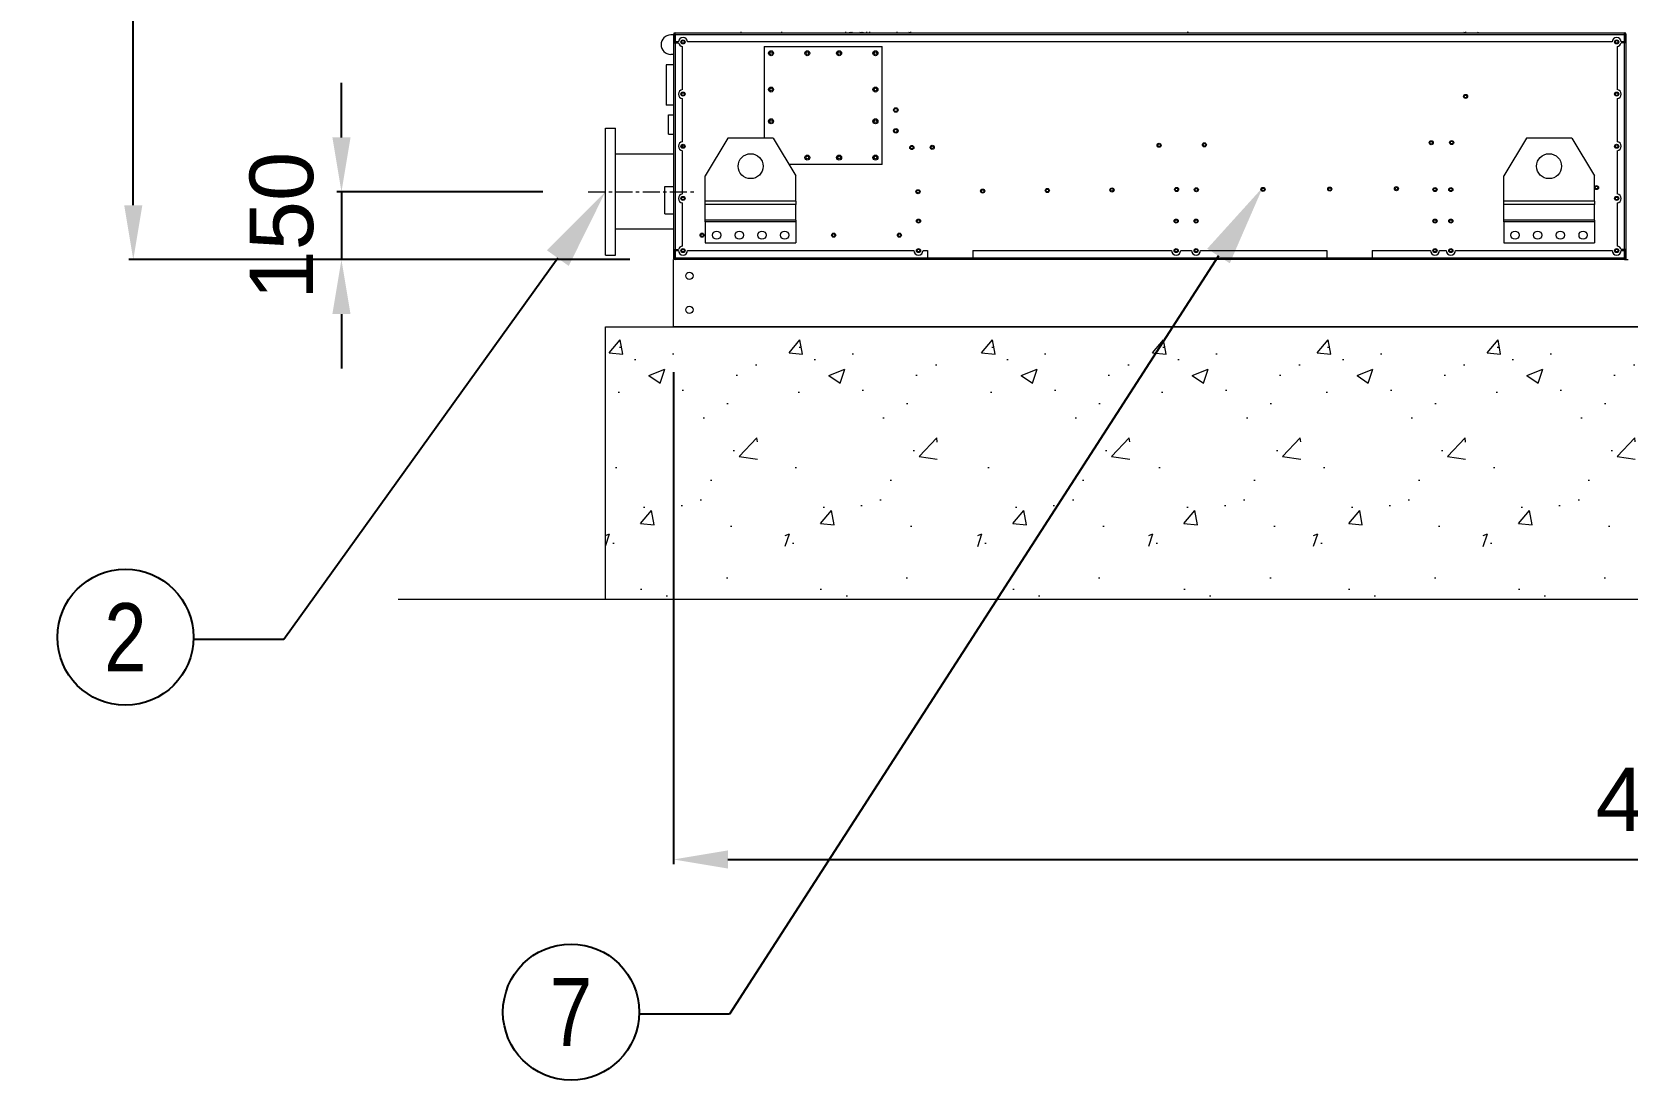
# Model space of a CAD drawing. Header units: millimetres. Extents: x 2142 to 31549, y 1327 to 22122.
# Drawn here: x 11321 to 14837, y 7101 to 9412 of the extents above; entities that cross this region are included whole.
import ezdxf
from ezdxf import colors
from ezdxf.entities.mleader import LeaderData, LeaderLine
from ezdxf.enums import TextEntityAlignment as Align
from ezdxf.math import Vec2, Vec3

# ---------------------------------------------------------------- set-up
doc = ezdxf.new("R2010")
doc.units = ezdxf.units.MM
doc.linetypes.add('CENTER', pattern=[2, 1.25, -0.25, 0.25, -0.25])
for name, color, linetype in [('center', 1, 'CENTER'), ('냉각탑_dim', 1, 'Continuous'), ('냉각탑_text', 3, 'Continuous'), ('냉각탑_기초', 23, 'Continuous')]:
    doc.layers.add(name, color=color, linetype=linetype)
doc.styles.get("Standard").update_dxf_attribs({"font": 'arial.ttf'})
doc.dimstyles.new('1.40', dxfattribs={"dimscale": 20, "dimtxt": 1.5, "dimasz": 1, "dimexe": 0.5, "dimexo": 0.5, "dimgap": 0.5, "dimtad": 1, "dimdec": 0, "dimzin": 0, "dimdsep": 46, "dimtxsty": 'Standard', "dimcen": 0, "dimclrd": 2, "dimclre": 2, "dimclrt": 3, "dimadec": 0, "dimazin": 0, "dimtfac": 1, "dimtdec": 0, "dimtmove": 0, "dimatfit": 0, "dimfxl": 1, "dimtolj": 1, "dimtzin": 0, "dimlwd": -1, "dimlwe": -1, "dimarcsym": 0})

# ---------------------------------------------------------------- blocks, each defined once
blk = doc.blocks.new('*D20')
at = {"color": 2, "transparency": 16777216}
for p, q in [((12734.9, 8661.5), (12734.9, 7577.5)), ((17234.9, 8661.5), (17234.9, 7577.5)), ((12854.9, 7587.5), (17114.9, 7587.5))]:
    blk.add_line(p, q, dxfattribs=at)
for points in [[(12854.9, 7607.5), (12854.9, 7567.5), (12734.9, 7587.5)], [(17114.9, 7607.5), (17114.9, 7567.5), (17234.9, 7587.5)]]:
    blk.add_solid(points, dxfattribs=at)
at = {"layer": 'Defpoints', "color": 0, "transparency": 16777216}
for p in [(12734.9, 8761.5), (17234.9, 8761.5), (17234.9, 7587.5)]:
    blk.add_point(p, dxfattribs=at)
at = {"color": 3, "lineweight": 5, "transparency": 16777216, "insert": (14984.9, 7719), "char_height": 140, "attachment_point": 5}
blk.add_mtext('\\A1;4500', dxfattribs=at)
blk = doc.blocks.new('*D30')
at = {"color": 2, "transparency": 16777216}
for p, q in [((12003, 9179.4), (12003, 9299.4)), ((12447.1, 9059.4), (11993, 9059.4)), ((12003, 9059.4), (12003, 8909.8)), ((12638.4, 8909.8), (11993, 8909.8)), ((12003, 8789.8), (12003, 8669.8))]:
    blk.add_line(p, q, dxfattribs=at)
for points in [[(11983, 9179.4), (12023, 9179.4), (12003, 9059.4)], [(11983, 8789.8), (12023, 8789.8), (12003, 8909.8)]]:
    blk.add_solid(points, dxfattribs=at)
at = {"layer": 'Defpoints', "color": 0, "transparency": 16777216}
for p in [(12547.1, 9059.4), (12003, 8909.8), (12738.4, 8909.8)]:
    blk.add_point(p, dxfattribs=at)
at = {"color": 3, "lineweight": 5, "transparency": 16777216, "insert": (11871.5, 8984.6), "char_height": 140, "attachment_point": 5, "rotation": 90}
blk.add_mtext('\\A1;150', dxfattribs=at)
blk = doc.blocks.new('*D31')
at = {"color": 2, "transparency": 16777216}
for p, q in [((12434, 11702.8), (11534.1, 11702.8)), ((11544.1, 9029.8), (11544.1, 11582.8)), ((12634.9, 8909.8), (11534.1, 8909.8))]:
    blk.add_line(p, q, dxfattribs=at)
for points in [[(11524.1, 11582.8), (11564.1, 11582.8), (11544.1, 11702.8)], [(11524.1, 9029.8), (11564.1, 9029.8), (11544.1, 8909.8)]]:
    blk.add_solid(points, dxfattribs=at)
at = {"layer": 'Defpoints', "color": 0, "transparency": 16777216}
for p in [(11544.1, 11702.8), (12534, 11702.8), (12734.9, 8909.8)]:
    blk.add_point(p, dxfattribs=at)
at = {"color": 3, "lineweight": 5, "transparency": 16777216, "insert": (11412.5, 10306.3), "char_height": 140, "attachment_point": 5, "rotation": 90}
blk.add_mtext('\\A1;2793', dxfattribs=at)
blk = doc.blocks.new('1')
at = {"color": 7, "lineweight": 20, "ltscale": 0.003333}
for p, q in [((12734.9, 9405), (12728.9, 9405)), ((12734.9, 9362.3), (12728.9, 9362.3))]:
    blk.add_line(p, q, dxfattribs=at)
at = {"color": 7, "lineweight": 20, "ltscale": 0.010278}
for p, q in [((12734.9, 9406.3), (12734.9, 9387.8)), ((12736.9, 9387.8), (12736.9, 9406.3)), ((14831.4, 9387.8), (14831.4, 9406.3)), ((14832.9, 9406.3), (14832.9, 9387.8)), ((14834.9, 9387.8), (14834.9, 9406.3)), ((12734.9, 8931.8), (12734.9, 8913.3)), ((12736.9, 8913.3), (12736.9, 8931.8)), ((14831.4, 8913.3), (14831.4, 8931.8)), ((14832.9, 8931.8), (14832.9, 8913.3)), ((14834.9, 8913.3), (14834.9, 8931.8))]:
    blk.add_line(p, q, dxfattribs=at)
at = {"color": 7, "lineweight": 20, "ltscale": 0.001111}
for p, q in [((12736.9, 9406.3), (12734.9, 9406.3)), ((12738.4, 9389.8), (12738.4, 9387.8)), ((12884.4, 9409.8), (12884.4, 9411.8)), ((12973.5, 9409.8), (12973.5, 9411.8)), ((14834.9, 9406.3), (14832.9, 9406.3)), ((12738.4, 8931.8), (12738.4, 8929.8)), ((12734.9, 8913.3), (12736.9, 8913.3)), ((14832.9, 8913.3), (14834.9, 8913.3))]:
    blk.add_line(p, q, dxfattribs=at)
at = {"color": 7, "lineweight": 20, "ltscale": 0.000833333}
for p, q in [((12738.4, 9406.3), (12736.9, 9406.3)), ((14831.4, 9406.3), (14832.9, 9406.3)), ((12738.4, 8913.3), (12736.9, 8913.3)), ((14831.4, 8913.3), (14832.9, 8913.3))]:
    blk.add_line(p, q, dxfattribs=at)
at = {"color": 7, "lineweight": 20}
for p, q in [((12738.4, 9409.8), (14831.4, 9409.8)), ((12738.4, 9406.3), (14831.4, 9406.3)), ((14803.9, 9389.8), (12765.9, 9389.8)), ((14831.4, 8909.8), (12738.4, 8909.8)), ((14831.4, 8909.8), (12738.4, 8909.8))]:
    blk.add_line(p, q, dxfattribs=at)
at = {"color": 7, "lineweight": 20, "ltscale": 0.001944}
for p, q in [((12738.4, 9406.3), (12738.4, 9409.8)), ((14831.4, 9406.3), (14831.4, 9409.8)), ((12734.9, 9387.8), (12738.4, 9387.8)), ((14834.9, 9387.8), (14831.4, 9387.8)), ((12734.9, 8931.8), (12738.4, 8931.8)), ((14834.9, 8931.8), (14831.4, 8931.8)), ((12738.4, 8913.3), (12738.4, 8909.8)), ((14831.4, 8913.3), (14831.4, 8909.8))]:
    blk.add_line(p, q, dxfattribs=at)
at = {"color": 7, "lineweight": 20, "ltscale": 0.009167}
for p, q in [((12738.4, 9406.3), (12738.4, 9389.8)), ((14831.4, 9389.8), (14831.4, 9406.3)), ((12738.4, 8929.8), (12738.4, 8913.3)), ((13294.9, 8929.8), (13294.9, 8913.3)), ((13394.9, 8929.8), (13394.9, 8913.3)), ((14174.9, 8929.8), (14174.9, 8913.3)), ((14274.9, 8929.8), (14274.9, 8913.3)), ((14831.4, 8913.3), (14831.4, 8929.8))]:
    blk.add_line(p, q, dxfattribs=at)
at = {"color": 7, "lineweight": 20, "ltscale": 0.004167}
for p, q in [((12745.9, 9389.8), (12738.4, 9389.8)), ((14831.4, 9389.8), (14823.9, 9389.8)), ((12738.4, 8929.8), (12745.9, 8929.8)), ((14823.9, 8929.8), (14831.4, 8929.8))]:
    blk.add_line(p, q, dxfattribs=at)
at = {"color": 7, "lineweight": 20, "ltscale": 0.001115}
for p, q in [((13228, 9409.8), (13228.2, 9411.8)), ((13254.6, 9409.8), (13254.8, 9411.8)), ((13258.1, 9409.8), (13258.3, 9411.8)), ((13258.1, 9409.8), (13258.3, 9411.8)), ((13868.3, 9411.8), (13868.1, 9409.8)), ((13868.1, 9409.8), (13868.3, 9411.8)), ((14478.1, 9409.8), (14478.3, 9411.8)), ((14481.6, 9409.8), (14481.8, 9411.8)), ((14508.2, 9409.8), (14508.4, 9411.8))]:
    blk.add_line(p, q, dxfattribs=at)
at = {"color": 7, "lineweight": 20, "ltscale": 0.253333}
for p, q in [((12734.9, 9387.8), (12734.9, 8931.8)), ((12738.4, 9387.8), (12738.4, 8931.8)), ((14831.4, 8931.8), (14831.4, 9387.8)), ((14834.9, 8931.8), (14834.9, 9387.8))]:
    blk.add_line(p, q, dxfattribs=at)
at = {"color": 7, "lineweight": 20, "ltscale": 0.004279}
for p, q in [((12738.4, 9387.8), (12746.1, 9387.8)), ((14831.4, 9387.8), (14823.7, 9387.8)), ((12738.4, 8931.8), (12746.1, 8931.8)), ((14831.4, 8931.8), (14823.7, 8931.8))]:
    blk.add_line(p, q, dxfattribs=at)
at = {"color": 7, "lineweight": 20, "ltscale": 0.052833}
for p, q in [((12754.9, 9284.8), (12754.9, 9379.9)), ((14814.9, 9379.9), (14814.9, 9284.8)), ((12754.9, 9169.8), (12754.9, 9264.9)), ((14814.9, 9264.9), (14814.9, 9169.8)), ((12754.9, 9054.8), (12754.9, 9149.9)), ((14814.9, 9149.9), (14814.9, 9054.8)), ((12754.9, 8939.8), (12754.9, 9034.9)), ((14814.9, 9034.9), (14814.9, 8939.8))]:
    blk.add_line(p, q, dxfattribs=at)
at = {"color": 7, "lineweight": 20, "ltscale": 0.144444}
for p, q in [((12934.9, 9379.8), (13194.9, 9379.8)), ((12934.9, 9379.8), (12934.9, 9177.8)), ((13194.9, 9119.8), (13194.9, 9379.8)), ((13194.9, 9119.8), (12989.8, 9119.8))]:
    blk.add_line(p, q, dxfattribs=at)
at = {"color": 7, "lineweight": 20, "ltscale": 0.02475}
for p, q in [((12718.9, 9339.4), (12718.9, 9294.8)), ((12718.9, 9294.8), (12718.9, 9250.3))]:
    blk.add_line(p, q, dxfattribs=at)
at = {"color": 7, "lineweight": 20, "ltscale": 0.008889}
for p, q in [((12734.9, 9339.4), (12718.9, 9339.4)), ((12734.9, 9250.3), (12718.9, 9250.3))]:
    blk.add_line(p, q, dxfattribs=at)
at = {"color": 7, "lineweight": 20, "ltscale": 0.011861}
blk.add_line((12723.7, 9186.5), (12723.7, 9229.2), dxfattribs=at)
at = {"color": 7, "lineweight": 20, "ltscale": 0.006222}
for p, q in [((12723.7, 9229.2), (12734.9, 9229.2)), ((12723.7, 9186.5), (12734.9, 9186.5))]:
    blk.add_line(p, q, dxfattribs=at)
at = {"color": 7, "lineweight": 20, "ltscale": 0.149635}
for p, q in [((12584.9, 8930.1), (12584.9, 9199.4)), ((12606.9, 8930.1), (12606.9, 9199.4))]:
    blk.add_line(p, q, dxfattribs=at)
at = {"color": 7, "lineweight": 20, "ltscale": 0.012222}
for p, q in [((12584.9, 9199.4), (12606.9, 9199.4)), ((12584.9, 8919.4), (12606.9, 8919.4))]:
    blk.add_line(p, q, dxfattribs=at)
at = {"color": 7, "lineweight": 20, "ltscale": 0.053832}
for p, q in [((12854.9, 9177.8), (12804.9, 9094.8)), ((14614.9, 9177.8), (14564.9, 9094.8)), ((14714.9, 9177.8), (14764.9, 9094.8))]:
    blk.add_line(p, q, dxfattribs=at)
at = {"color": 7, "lineweight": 20, "ltscale": 0.044444}
blk.add_line((12954.9, 9177.8), (12854.9, 9177.8), dxfattribs=at)
at = {"color": 7, "lineweight": 20, "ltscale": 0.016214}
blk.add_line((12954.9, 9177.8), (13004.9, 9094.8), dxfattribs=at)
at = {"color": 7, "lineweight": 20, "ltscale": 9.6213e-07}
blk.add_line((13219.9, 9193.8), (13219.9, 9193.8), dxfattribs=at)
at = {"color": 7, "lineweight": 20, "ltscale": 0.055556}
for p, q in [((14714.9, 9177.8), (14614.9, 9177.8)), ((13394.9, 8913.3), (13294.9, 8913.3)), ((14274.9, 8913.3), (14174.9, 8913.3)), ((14274.9, 8913.3), (14174.9, 8913.3))]:
    blk.add_line(p, q, dxfattribs=at)
at = {"color": 7, "lineweight": 20, "ltscale": 0.003143}
blk.add_line((12754.9, 9162.7), (12754.9, 9157), dxfattribs=at)
at = {"color": 7, "lineweight": 20, "ltscale": 0.071111}
for p, q in [((12734.9, 9142), (12606.9, 9142)), ((12734.9, 8976.8), (12606.9, 8976.8))]:
    blk.add_line(p, q, dxfattribs=at)
at = {"color": 7, "lineweight": 20, "ltscale": 0.031187}
for p, q in [((12804.9, 9038.7), (12804.9, 9094.8)), ((13004.9, 9038.7), (13004.9, 9094.8)), ((14564.9, 9038.7), (14564.9, 9094.8)), ((14764.9, 9038.7), (14764.9, 9094.8))]:
    blk.add_line(p, q, dxfattribs=at)
at = {"color": 7, "lineweight": 20, "ltscale": 0.016806}
for p, q in [((12715.7, 9040.9), (12715.7, 9071.1)), ((12715.7, 9010.6), (12715.7, 9040.9))]:
    blk.add_line(p, q, dxfattribs=at)
at = {"color": 7, "lineweight": 20, "ltscale": 0.010667}
for p, q in [((12715.7, 9071.1), (12734.9, 9071.1)), ((12715.7, 9010.6), (12734.9, 9010.6))]:
    blk.add_line(p, q, dxfattribs=at)
at = {"color": 7, "lineweight": 20, "ltscale": 0.003919}
for p, q in [((12804.9, 9031.6), (12804.9, 9038.7)), ((13004.9, 9038.7), (13004.9, 9031.6)), ((14564.9, 9031.6), (14564.9, 9038.7)), ((14764.9, 9038.7), (14764.9, 9031.6))]:
    blk.add_line(p, q, dxfattribs=at)
at = {"color": 7, "lineweight": 20, "ltscale": 0.111111}
for p, q in [((13004.9, 9038.7), (12804.9, 9038.7)), ((14764.9, 9038.7), (14564.9, 9038.7)), ((13004.9, 9031.6), (12804.9, 9031.6)), ((14764.9, 9031.6), (14564.9, 9031.6)), ((13004.9, 8996.5), (12804.9, 8996.5)), ((13004.9, 8992.9), (12804.9, 8992.9)), ((14764.9, 8996.5), (14564.9, 8996.5)), ((14764.9, 8992.9), (14564.9, 8992.9)), ((12804.9, 8946.8), (13004.9, 8946.8)), ((14564.9, 8946.8), (14764.9, 8946.8))]:
    blk.add_line(p, q, dxfattribs=at)
at = {"color": 7, "lineweight": 20, "ltscale": 0.019545}
for p, q in [((12804.9, 8996.5), (12804.9, 9031.6)), ((13004.9, 8996.5), (13004.9, 9031.6)), ((14564.9, 8996.5), (14564.9, 9031.6)), ((14764.9, 8996.5), (14764.9, 9031.6))]:
    blk.add_line(p, q, dxfattribs=at)
at = {"color": 7, "lineweight": 20, "ltscale": 0.001959}
for p, q in [((12804.9, 8992.9), (12804.9, 8996.5)), ((13004.9, 8996.5), (13004.9, 8992.9)), ((14564.9, 8992.9), (14564.9, 8996.5)), ((14764.9, 8996.5), (14764.9, 8992.9))]:
    blk.add_line(p, q, dxfattribs=at)
at = {"color": 7, "lineweight": 20, "ltscale": 0.025612}
for p, q in [((12804.9, 8992.9), (12804.9, 8946.8)), ((13004.9, 8992.9), (13004.9, 8946.8)), ((14564.9, 8992.9), (14564.9, 8946.8)), ((14764.9, 8992.9), (14764.9, 8946.8))]:
    blk.add_line(p, q, dxfattribs=at)
at = {"color": 7, "lineweight": 20, "ltscale": 0.00592}
for p, q in [((12584.9, 8919.4), (12584.9, 8930.1)), ((12606.9, 8919.4), (12606.9, 8930.1))]:
    blk.add_line(p, q, dxfattribs=at)
at = {"color": 0, "lineweight": 20}
for p, q in [((12734.9, 8761.5), (12734.9, 8909.8)), ((12738.4, 8909.8), (12734.9, 8909.8)), ((14831.4, 8909.8), (14839.6, 8909.8)), ((17234.9, 8761.5), (12734.9, 8761.5))]:
    blk.add_line(p, q, dxfattribs=at)
at = {"color": 7, "lineweight": 20, "ltscale": 0.309167}
for p, q in [((13294.9, 8913.3), (12738.4, 8913.3)), ((14831.4, 8913.3), (14274.9, 8913.3))]:
    blk.add_line(p, q, dxfattribs=at)
at = {"color": 7, "lineweight": 20, "ltscale": 0.277222}
blk.add_line((12765.9, 8929.8), (13264.9, 8929.8), dxfattribs=at)
at = {"color": 7, "lineweight": 20, "ltscale": 0.005556}
blk.add_line((13284.9, 8929.8), (13294.9, 8929.8), dxfattribs=at)
at = {"color": 7, "lineweight": 20, "ltscale": 0.243333}
blk.add_line((13394.9, 8929.8), (13832.9, 8929.8), dxfattribs=at)
at = {"color": 7, "lineweight": 20, "ltscale": 0.433333}
blk.add_line((14174.9, 8913.3), (13394.9, 8913.3), dxfattribs=at)
at = {"color": 7, "lineweight": 20, "ltscale": 0.013333}
blk.add_line((13852.9, 8929.8), (13876.9, 8929.8), dxfattribs=at)
at = {"color": 7, "lineweight": 20, "ltscale": 0.154444}
blk.add_line((13896.9, 8929.8), (14174.9, 8929.8), dxfattribs=at)
at = {"color": 7, "lineweight": 20, "ltscale": 0.071389}
blk.add_line((14274.9, 8929.8), (14403.4, 8929.8), dxfattribs=at)
at = {"color": 7, "lineweight": 20, "ltscale": 0.008333}
blk.add_line((14423.4, 8929.8), (14438.4, 8929.8), dxfattribs=at)
at = {"color": 7, "lineweight": 20, "ltscale": 0.191944}
blk.add_line((14458.4, 8929.8), (14803.9, 8929.8), dxfattribs=at)
at = {"color": 7, "lineweight": 20}
for centre, radius in [((12755.9, 9389.8), 4.5), ((12755.9, 9389.8), 3), ((14813.9, 9389.8), 4.5), ((14813.9, 9389.8), 3), ((12949.9, 9364.8), 5.5), ((12949.9, 9364.8), 3), ((13029.9, 9364.8), 5.5), ((13029.9, 9364.8), 3), ((13099.9, 9364.8), 5.5), ((13099.9, 9364.8), 3), ((13179.9, 9364.8), 5.5), ((13179.9, 9364.8), 3), ((12949.9, 9284.8), 5.5), ((12949.9, 9284.8), 3), ((13179.9, 9284.8), 5.5), ((13179.9, 9284.8), 3), ((12755.9, 9274.8), 4.5), ((12755.9, 9274.8), 3), ((14480.9, 9269.6), 4.5), ((14480.9, 9269.6), 3), ((14813.9, 9274.8), 4.5), ((14813.9, 9274.8), 3), ((12949.9, 9214.8), 5.5), ((12949.9, 9214.8), 3), ((13179.9, 9214.8), 5.5), ((13179.9, 9214.8), 3), ((13224.9, 9239.8), 5), ((13224.9, 9239.8), 3.5), ((13224.9, 9193.8), 5), ((13224.9, 9193.8), 3.5), ((12755.9, 9159.8), 4.5), ((12755.9, 9159.8), 3), ((12904.9, 9115.8), 27.5), ((13260.3, 9156.9), 4.5), ((13260.3, 9156.9), 3), ((13305.3, 9157.3), 4.5), ((13305.3, 9157.3), 3), ((13805.2, 9161.9), 4.5), ((13805.2, 9161.9), 3), ((13905.2, 9162.9), 4.5), ((13905.2, 9162.9), 3), ((14405.2, 9167.5), 4.5), ((14405.2, 9167.5), 3), ((14450.2, 9167.9), 4.5), ((14450.2, 9167.9), 3), ((14664.9, 9115.8), 27.5), ((14813.9, 9159.8), 4.5), ((14813.9, 9159.8), 3), ((13029.9, 9134.8), 5.5), ((13029.9, 9134.8), 3), ((13099.9, 9134.8), 5.5), ((13099.9, 9134.8), 3), ((13179.9, 9134.8), 5.5), ((13179.9, 9134.8), 3), ((14769.4, 9068.6), 4.5), ((12755.9, 9044.8), 4.5), ((12755.9, 9044.8), 3), ((13273.9, 9059.4), 4.5), ((13273.9, 9059.9), 3), ((13416.4, 9061), 4.5), ((13416.4, 9061), 3), ((13558.9, 9062.2), 4.5), ((13558.9, 9062.2), 3), ((13701.4, 9063.4), 4.5), ((13701.4, 9063.4), 3), ((13843.9, 9064.5), 4.5), ((13843.9, 9064.5), 3), ((13887.4, 9063.8), 4.5), ((13887.4, 9063.8), 3), ((14034.4, 9064.6), 4.5), ((14034.4, 9064.6), 3), ((14181.4, 9065.4), 4.5), ((14181.4, 9065.4), 3), ((14328.4, 9066.2), 4.5), ((14328.4, 9066.2), 3), ((14413.4, 9064.3), 4.5), ((14413.4, 9064.3), 3), ((14448.4, 9064.3), 4.5), ((14448.4, 9064.3), 3), ((14769.4, 9068.6), 3), ((14813.9, 9044.8), 4.5), ((14813.9, 9044.8), 3), ((12797.9, 8963.8), 4.5), ((12797.9, 8963.8), 3), ((12829.9, 8963.8), 9), ((12879.9, 8963.8), 9), ((12929.9, 8963.8), 9), ((12979.9, 8963.8), 9), ((13087.9, 8963.8), 4.5), ((13087.9, 8963.8), 3), ((13232.9, 8963.8), 4.5), ((13232.9, 8963.8), 3), ((13274.9, 8994.8), 4.5), ((13274.9, 8994.8), 3), ((13842.9, 8994.8), 4.5), ((13842.9, 8994.8), 3), ((13886.9, 8994.8), 4.5), ((13886.9, 8994.8), 3), ((14413.4, 8994.8), 4.5), ((14413.4, 8994.8), 3), ((14448.4, 8994.8), 4.5), ((14448.4, 8994.8), 3), ((14589.9, 8963.8), 9), ((14639.9, 8963.8), 9), ((14689.9, 8963.8), 9), ((14739.9, 8963.8), 9), ((12755.9, 8929.8), 4.5), ((12755.9, 8929.8), 3), ((13274.9, 8929.8), 4.5), ((13274.9, 8929.8), 3), ((13842.9, 8929.8), 4.5), ((13842.9, 8929.8), 3), ((13886.9, 8929.8), 4.5), ((13886.9, 8929.8), 3), ((14413.4, 8929.8), 4.5), ((14413.4, 8929.8), 3), ((14448.4, 8929.8), 4.5), ((14448.4, 8929.8), 3), ((14813.9, 8929.8), 4.5), ((14813.9, 8929.8), 3)]:
    blk.add_circle(centre, radius, dxfattribs=at)
at = {"lineweight": 20}
for centre in [(12769.9, 8874), (12769.9, 8799)]:
    blk.add_circle(centre, 8, dxfattribs=at)
at = {"color": 7, "lineweight": 20}
for centre, radius, start, end in [((12728.9, 9383.6), 21.4, 90, 270), ((12738.4, 9406.3), 3.5, 90, 180), ((12738.4, 9406.3), 1.5, 90, 180), ((12755.9, 9389.8), 10, 0, 180), ((12773.4, 9406.3), 3.5, 89.755, 90), ((13137.7, 9419.8), 25, 198.6634, 203.5787), ((13137.7, 9419.8), 17, 208.0733, 216.0327), ((13137.7, 9419.8), 15, 212.2319, 221.8114), ((13137.7, 9419.8), 12.5, 219.7931, 233.1317), ((13137.7, 9419.8), 12.5, 306.8683, 320.2069), ((13137.7, 9419.8), 15, 318.1886, 327.7681), ((13137.7, 9419.8), 17, 323.9673, 331.9267), ((13137.7, 9419.8), 25, 336.4218, 341.3366), ((13146.7, 9407.8), 21.4, 5.3743, 10.7975), ((14796.4, 9406.3), 3.5, 90, 90.245), ((14813.9, 9389.8), 10, 0, 180), ((14831.4, 9406.3), 3.5, 0, 90), ((14831.4, 9406.3), 1.5, 0, 90), ((12755.9, 9389.8), 10, 191.537, 264.2608), ((14813.9, 9389.8), 10, 275.7392, 348.463), ((12755.9, 9274.8), 10, 95.7392, 264.2608), ((14813.9, 9274.8), 10, 275.7392, 84.2608), ((12755.9, 9159.8), 10, 95.7392, 264.2608), ((14813.9, 9159.8), 10, 275.7392, 84.2608), ((12755.9, 9044.8), 10, 95.7392, 264.2608), ((14813.9, 9044.8), 10, 275.7392, 84.2608), ((12755.9, 8929.8), 10, 95.7392, 168.463), ((14813.9, 8929.8), 10, 11.537, 84.2608), ((12738.4, 8913.3), 3.5, 180, 270), ((12738.4, 8913.3), 1.5, 180, 270), ((12755.9, 8929.8), 10, 180, 0), ((13274.9, 8929.8), 10, 180, 0), ((13842.9, 8929.8), 10, 180, 0), ((13886.9, 8929.8), 10, 180, 0), ((14413.4, 8929.8), 10, 180, 0), ((14448.4, 8929.8), 10, 180, 0), ((14813.9, 8929.8), 10, 180, 0), ((14831.4, 8913.3), 1.5, 270, 0), ((14831.4, 8913.3), 3.5, 270, 0)]:
    blk.add_arc(centre, radius, start, end, dxfattribs=at)
at = {"layer": 'center', "lineweight": 20, "ltscale": 30}
blk.add_line((12547.1, 9059.4), (12781.1, 9059.4), dxfattribs=at)

msp = doc.modelspace()

# ---------------------------------------------------------------- hatches: boundary and pattern name
at = {"layer": '냉각탑_기초', "lineweight": 20, "ltscale": 30}
h = msp.add_hatch(dxfattribs=at)
h.set_pattern_fill('AR-CONC', color=256, scale=50, style=0)
h.set_pattern_definition([(50, (-2008.62, -7779.84), (358.63, -31.376), [37.5, -412.5]), (355, (-2008.6, -7779.84), (-69.3757, 376.096), [30, -330]), (100.4514, (-1978.73, -7782.46), (289.2547, 344.72), [31.87, -350.571]), (46.1842, (-2008.6, -7679.84), (533.6205, -82.7595), [56.25, -618.75]), (96.6356, (-1964.15, -7686.74), (467.331, 487.059), [47.805, -525.856]), (351.1842, (-2008.6, -7679.84), (467.331, 487.059), [45, -495]), (21, (-1958.62, -7704.84), (298.4535, -201.3094), [37.5, -412.5]), (326, (-1958.6, -7704.84), (121.6577, 362.575), [30, -330]), (71.4514, (-1933.75, -7721.62), (420.1113, 161.265), [31.87, -350.571]), (37.5, (-2008.62, -7779.84), (6.0799, 166.4469), [0, -326, 0, -335, 0, -331.25]), (7.5, (-2008.62, -7779.84), (131.5348, 197.2059), [0, -191, 0, -318.5, 0, -126.25]), (327.5, (-2120.12, -7779.84), (266.9112, -11.2774), [0, -125, 0, -390, 0, -517.5]), (317.5, (-2170.12, -7779.84), (291.593, 50.0525), [0, -162.5, 0, -259, 0, -367.5])])
h.paths.add_polyline_path([(12919.9, 8761.5), (12584.9, 8761.5), (12584.9, 8161.5), (12919.9, 8161.5)])
h = msp.add_hatch(dxfattribs=at)
h.set_pattern_fill('AR-CONC', color=256, scale=50, style=0)
h.set_pattern_definition([(50, (-1612.16, -7779.84), (358.63, -31.376), [37.5, -412.5]), (355, (-1612.16, -7779.84), (-69.3757, 376.096), [30, -330]), (100.4514, (-1582.28, -7782.46), (289.2547, 344.72), [31.87, -350.571]), (46.1842, (-1612.16, -7679.84), (533.6205, -82.7595), [56.25, -618.75]), (96.6356, (-1567.7, -7686.74), (467.331, 487.059), [47.805, -525.856]), (351.1842, (-1612.16, -7679.84), (467.331, 487.059), [45, -495]), (21, (-1562.16, -7704.84), (298.4535, -201.3094), [37.5, -412.5]), (326, (-1562.16, -7704.84), (121.6577, 362.575), [30, -330]), (71.4514, (-1537.3, -7721.62), (420.1113, 161.265), [31.87, -350.571]), (37.5, (-1612.16, -7779.84), (6.0799, 166.4469), [0, -326, 0, -335, 0, -331.25]), (7.5, (-1612.16, -7779.84), (131.5348, 197.2059), [0, -191, 0, -318.5, 0, -126.25]), (327.5, (-1723.66, -7779.84), (266.9112, -11.2774), [0, -125, 0, -390, 0, -517.5]), (317.5, (-1773.66, -7779.84), (291.593, 50.0525), [0, -162.5, 0, -259, 0, -367.5])])
h.paths.add_polyline_path([(13316.4, 8761.5), (12981.4, 8761.5), (12981.4, 8161.5), (13316.4, 8161.5)])
h = msp.add_hatch(dxfattribs=at)
h.set_pattern_fill('AR-CONC', color=256, scale=50, style=0)
h.set_pattern_definition([(50, (-1188, -7779.84), (358.63, -31.376), [37.5, -412.5]), (355, (-1188, -7779.84), (-69.3757, 376.096), [30, -330]), (100.4514, (-1158.1, -7782.46), (289.2547, 344.72), [31.87, -350.571]), (46.1842, (-1188, -7679.84), (533.6205, -82.7595), [56.25, -618.75]), (96.6356, (-1143.5, -7686.74), (467.331, 487.059), [47.805, -525.856]), (351.1842, (-1188, -7679.84), (467.331, 487.059), [45, -495]), (21, (-1138, -7704.84), (298.4535, -201.3094), [37.5, -412.5]), (326, (-1138, -7704.84), (121.6577, 362.575), [30, -330]), (71.4514, (-1113.1, -7721.62), (420.1113, 161.265), [31.87, -350.571]), (37.5, (-1187.99, -7779.84), (6.0799, 166.4469), [0, -326, 0, -335, 0, -331.25]), (7.5, (-1187.99, -7779.84), (131.5348, 197.2059), [0, -191, 0, -318.5, 0, -126.25]), (327.5, (-1299.49, -7779.84), (266.9112, -11.2774), [0, -125, 0, -390, 0, -517.5]), (317.5, (-1349.49, -7779.84), (291.593, 50.0525), [0, -162.5, 0, -259, 0, -367.5])])
h.paths.add_polyline_path([(13740.5, 8761.5), (13405.5, 8761.5), (13405.5, 8161.5), (13740.5, 8161.5)])
h = msp.add_hatch(dxfattribs=at)
h.set_pattern_fill('AR-CONC', color=256, scale=50, style=0)
h.set_pattern_definition([(50, (-810.94, -7779.84), (358.63, -31.376), [37.5, -412.5]), (355, (-810.94, -7779.84), (-69.3757, 376.096), [30, -330]), (100.4514, (-781.06, -7782.46), (289.2547, 344.72), [31.87, -350.571]), (46.1842, (-810.94, -7679.84), (533.6205, -82.7595), [56.25, -618.75]), (96.6356, (-766.47, -7686.74), (467.331, 487.059), [47.805, -525.856]), (351.1842, (-810.94, -7679.84), (467.331, 487.059), [45, -495]), (21, (-760.94, -7704.84), (298.4535, -201.3094), [37.5, -412.5]), (326, (-760.94, -7704.84), (121.6577, 362.575), [30, -330]), (71.4514, (-736.07, -7721.62), (420.1113, 161.265), [31.87, -350.571]), (37.5, (-810.94, -7779.84), (6.0799, 166.4469), [0, -326, 0, -335, 0, -331.25]), (7.5, (-810.94, -7779.84), (131.5348, 197.2059), [0, -191, 0, -318.5, 0, -126.25]), (327.5, (-922.44, -7779.84), (266.9112, -11.2774), [0, -125, 0, -390, 0, -517.5]), (317.5, (-972.44, -7779.84), (291.593, 50.0525), [0, -162.5, 0, -259, 0, -367.5])])
h.paths.add_polyline_path([(14117.6, 8761.5), (13782.6, 8761.5), (13782.6, 8161.5), (14117.6, 8161.5)])
h = msp.add_hatch(dxfattribs=at)
h.set_pattern_fill('AR-CONC', color=256, scale=50, style=0)
h.set_pattern_definition([(50, (-447.76, -7779.84), (358.63, -31.376), [37.5, -412.5]), (355, (-447.76, -7779.84), (-69.3757, 376.096), [30, -330]), (100.4514, (-417.87, -7782.46), (289.2547, 344.72), [31.87, -350.571]), (46.1842, (-447.76, -7679.84), (533.6205, -82.7595), [56.25, -618.75]), (96.6356, (-403.3, -7686.74), (467.331, 487.059), [47.805, -525.856]), (351.1842, (-447.76, -7679.84), (467.331, 487.059), [45, -495]), (21, (-397.76, -7704.84), (298.4535, -201.3094), [37.5, -412.5]), (326, (-397.76, -7704.84), (121.6577, 362.575), [30, -330]), (71.4514, (-372.9, -7721.62), (420.1113, 161.265), [31.87, -350.571]), (37.5, (-447.76, -7779.84), (6.0799, 166.4469), [0, -326, 0, -335, 0, -331.25]), (7.5, (-447.76, -7779.84), (131.5348, 197.2059), [0, -191, 0, -318.5, 0, -126.25]), (327.5, (-559.26, -7779.84), (266.9112, -11.2774), [0, -125, 0, -390, 0, -517.5]), (317.5, (-609.26, -7779.84), (291.593, 50.0525), [0, -162.5, 0, -259, 0, -367.5])])
h.paths.add_polyline_path([(14480.8, 8761.5), (14145.8, 8761.5), (14145.8, 8161.5), (14480.8, 8161.5)])
h = msp.add_hatch(dxfattribs=at)
h.set_pattern_fill('AR-CONC', color=256, scale=50, style=0)
h.set_pattern_definition([(50, (-73.48, -7779.84), (358.63, -31.376), [37.5, -412.5]), (355, (-73.5, -7779.84), (-69.3757, 376.096), [30, -330]), (100.4514, (-43.6, -7782.46), (289.2547, 344.72), [31.87, -350.571]), (46.1842, (-73.5, -7679.84), (533.6205, -82.7595), [56.25, -618.75]), (96.6356, (-29, -7686.74), (467.331, 487.059), [47.805, -525.856]), (351.1842, (-73.5, -7679.84), (467.331, 487.059), [45, -495]), (21, (-23.48, -7704.84), (298.4535, -201.3094), [37.5, -412.5]), (326, (-23.5, -7704.84), (121.6577, 362.575), [30, -330]), (71.4514, (1.4, -7721.62), (420.1113, 161.265), [31.87, -350.571]), (37.5, (-73.48, -7779.84), (6.0799, 166.4469), [0, -326, 0, -335, 0, -331.25]), (7.5, (-73.48, -7779.84), (131.5348, 197.2059), [0, -191, 0, -318.5, 0, -126.25]), (327.5, (-184.98, -7779.84), (266.9112, -11.2774), [0, -125, 0, -390, 0, -517.5]), (317.5, (-234.98, -7779.84), (291.593, 50.0525), [0, -162.5, 0, -259, 0, -367.5])])
h.paths.add_polyline_path([(14855, 8761.5), (14520, 8761.5), (14520, 8161.5), (14855, 8161.5)])

# ---------------------------------------------------------------- linework, layer by layer
at = {"layer": '냉각탑_dim', "linetype": 'ByBlock', "lineweight": -3}
for centre in [(11526.8, 8077.4), (12509, 7251.1)]:
    msp.add_circle(centre, 150, dxfattribs=at)
at = {"layer": '냉각탑_기초', "lineweight": 20, "ltscale": 30}
for p, q in [((12584.9, 8161.5), (12584.9, 8761.5)), ((12584.9, 8761.5), (17384.9, 8761.5)), ((12127.8, 8161.5), (17837.8, 8161.5))]:
    msp.add_line(p, q, dxfattribs=at)

# ---------------------------------------------------------------- block references
msp.add_blockref('1', (0, 0))

# ---------------------------------------------------------------- texts
at = {"layer": '냉각탑_text', "width": 0.8}
for s, p in [('2', (11526.8, 8077.4)), ('7', (12509, 7251.1))]:
    msp.add_text(s, height=150, dxfattribs=at).set_placement(p, align=Align.MIDDLE_CENTER)

# ---------------------------------------------------------------- dimensions: what is measured, and where the dimension line sits
at = {"lineweight": 5}
for base, p1, p2, picture, middle in [((11544.1, 11702.8), (12734.9, 8909.8), (12534, 11702.8), '*D31', (11544.1, 10306.3)), ((12003, 8909.8), (12547.1, 9059.4), (12738.4, 8909.8), '*D30', (12003, 8984.6))]:
    dim = msp.add_linear_dim(base=base, p1=p1, p2=p2, angle=90, dimstyle='1.40', override={"dimtxt": 7, "dimasz": 6, "dimexo": 5, "dimgap": 3}, dxfattribs=at)
    dim.commit()
    dim.dimension.update_dxf_attribs({"geometry": picture, "text_midpoint": middle, "dimtype": 160})
dim = msp.add_linear_dim(base=(17234.9, 7587.5), p1=(12734.9, 8761.5), p2=(17234.9, 8761.5), dimstyle='1.40', override={"dimtxt": 7, "dimasz": 6, "dimexo": 5, "dimgap": 3}, dxfattribs=at)
dim.commit()
dim.dimension.update_dxf_attribs({"geometry": '*D20', "text_midpoint": (14984.9, 7719)})

# ---------------------------------------------------------------- leaders
at = {"layer": '냉각탑_dim', "lineweight": -3}
ml = msp.add_multileader_mtext('Standard', dxfattribs=at)
ml.set_content('')
ml.set_leader_properties(color=256)
ml.build(insert=Vec2(0, 0))
ml.multileader.update_dxf_attribs({"text_right_attachment_type": 6, "dogleg_length": 5, "arrow_head_size": 180, "scale": 30})
ctx = ml.context
ctx.base_point, ctx.scale, ctx.char_height, ctx.arrow_head_size, ctx.landing_gap_size, ctx.plane_origin = Vec3(11676.7, 8072.7), 30, 7.18, 180, 3.59, Vec3(12715, 7562.5)
ctx.right_attachment, ctx.text_align_type = 6, 2
notes = []
notes.append((ctx, [(0, (1, 1, 0), (11876.2, 8072.7), (-1, 0), 199.5, [(0, [(12584.9, 9059.4)], 0, [])])]))
ctx.mtext, ml.multileader.dxf.content_type = None, 0
ml = msp.add_multileader_mtext('Standard', dxfattribs=at)
ml.set_content('')
ml.set_leader_properties(color=256)
ml.build(insert=Vec2(0, 0))
ml.multileader.update_dxf_attribs({"text_right_attachment_type": 6, "dogleg_length": 5, "arrow_head_size": 180, "scale": 30})
ctx = ml.context
ctx.base_point, ctx.scale, ctx.char_height, ctx.arrow_head_size, ctx.landing_gap_size, ctx.plane_origin = Vec3(12658.9, 7246.5), 30, 7.18, 180, 3.59, Vec3(14163.8, 7572.2)
ctx.right_attachment, ctx.text_align_type = 6, 2
notes.append((ctx, [(0, (1, 1, 0), (12858.4, 7246.5), (-1, 0), 199.5, [(0, [(14033.8, 9069.1)], 0, [])])]))
ctx.mtext, ml.multileader.dxf.content_type = None, 0
for ctx, leaders in notes:
    for number, flags, end, landing, length, lines in leaders:
        leader = LeaderData()
        leader.index, (leader.has_last_leader_line, leader.has_dogleg_vector, leader.attachment_direction) = number, flags
        leader.last_leader_point, leader.dogleg_vector, leader.dogleg_length = Vec3(end), Vec3(landing), length
        for number, points, colour, breaks in lines:
            line = LeaderLine()
            line.index, line.vertices, line.color, line.breaks = number, Vec3.list(points), colors.encode_raw_color(colour), breaks
            leader.lines.append(line)
        ctx.leaders.append(leader)

doc.saveas('drawing.dxf')
